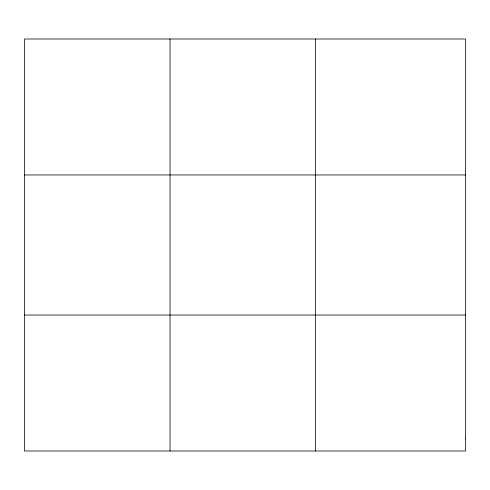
<?xml version="1.0" encoding="UTF-8"?>
<svg xmlns="http://www.w3.org/2000/svg" width="490" height="490" viewBox="0 0 490 490"><rect width="100%" height="100%" fill="white"/><g stroke="black" fill="none" stroke-linecap="round" stroke-linejoin="round"><path stroke-width="0.73" d="M170.03 38.998L170.03 451.002M315.56 38.998L315.56 451.002M24.5 174.961L465.5 174.961M24.5 315.039L465.5 315.039M465.5 438.642L465.5 451.002L24.5 451.002L24.5 38.998L465.5 38.998L465.5 438.642"/></g></svg>
